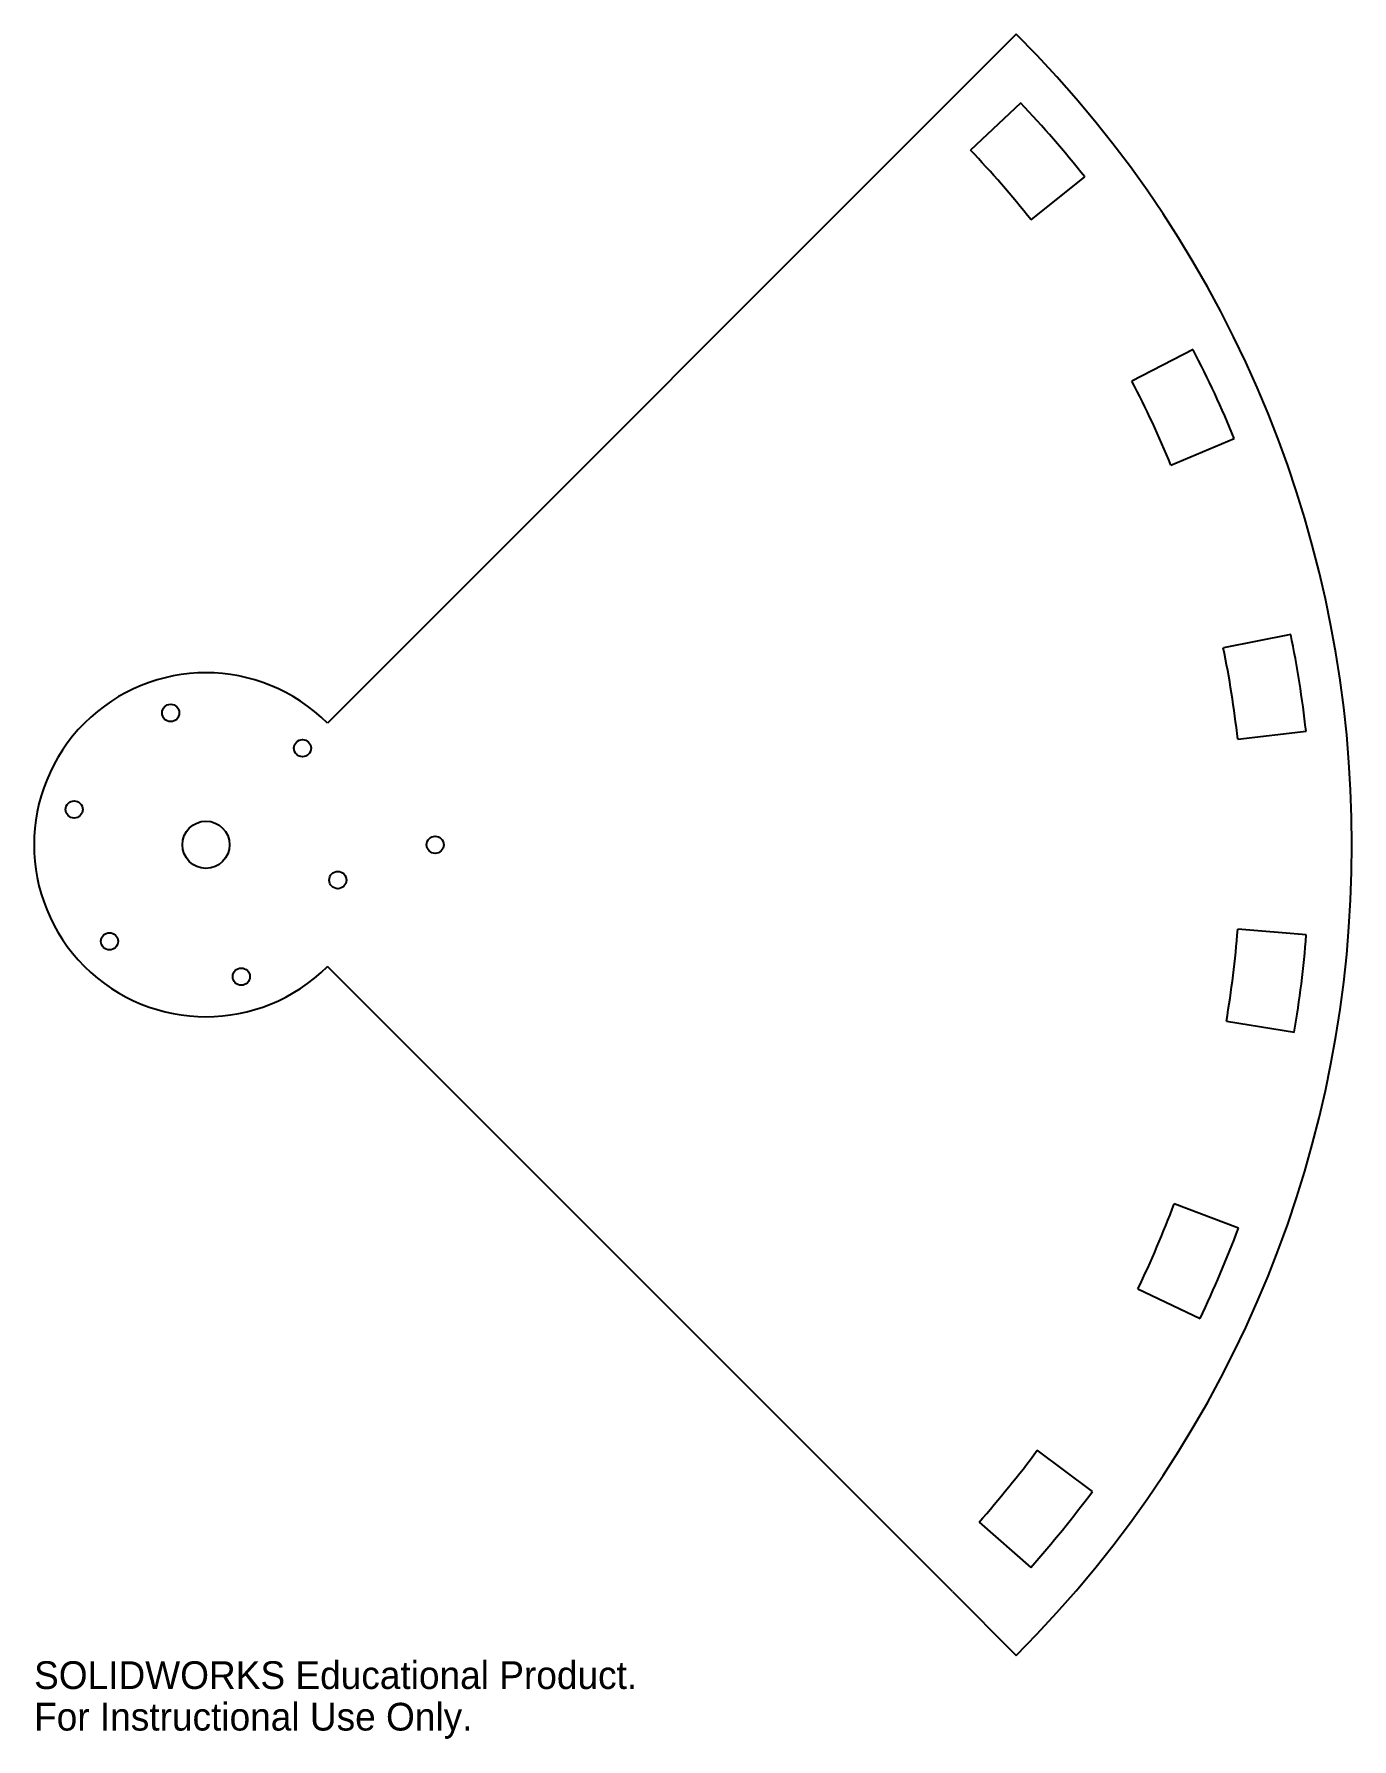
# Model space of a CAD drawing. Header units: millimetres. Extents: x -30 to 200, y -156 to 141.
import ezdxf

# ---------------------------------------------------------------- set-up
doc = ezdxf.new("R2010")
doc.units = ezdxf.units.MM
doc.linetypes.add('SLD-Solid', pattern=[0])
doc.styles.add('SLDTEXTSTYLE0', font='Arail.ttf')

msp = doc.modelspace()

# ---------------------------------------------------------------- linework, layer by layer
at = {"color": 7, "linetype": 'SLD-Solid', "lineweight": 25}
for p, q in [((141.42, 141.42), (21.21, 21.21)), ((142.18, 129.4), (133.43, 121.19)), ((144.01, 109), (153.37, 116.51)), ((172.27, 86.37), (161.59, 80.88)), ((168.4, 66.25), (179.47, 70.88)), ((189.33, 36.7), (177.56, 34.37)), ((180.07, 18.43), (191.99, 19.83)), ((192.04, -15.74), (180.08, -14.74)), ((130.28, -130.28), (21.21, -21.21)), ((178.11, -30.75), (189.95, -32.69)), ((180.19, -66.9), (168.97, -62.64)), ((162.66, -77.49), (173.51, -82.62)), ((154.7, -112.82), (145.09, -105.63)), ((134.93, -118.16), (143.94, -126.08)), ((130.28, -130.28), (141.42, -141.42))]:
    msp.add_line(p, q, dxfattribs=at)
for centre, radius in [((-6.16, 23), 1.5), ((16.84, 16.84), 1.5), ((-23, 6.16), 1.5), ((0, 0), 4.12), ((40, 0), 1.5), ((23, -6.16), 1.5), ((-16.84, -16.84), 1.5), ((6.16, -23), 1.5)]:
    msp.add_circle(centre, radius, dxfattribs=at)
for centre, radius, start, end in [((0, 0), 200, 315, 45), ((2.73, -2.94), 192.25, 38.413, 43.504), ((2.73, -2.94), 180.25, 38.3931, 43.5238), ((1.75, -2.42), 192.25, 22.413, 27.504), ((1.75, -2.42), 180.25, 22.3931, 27.5238), ((0.94, -1.64), 192.25, 6.413, 11.504), ((0.94, -1.64), 180.25, 6.3931, 11.5238), ((0, 0), 30, 45, 315), ((0.38, -0.67), 180.25, 350.3931, 355.5238), ((0.38, -0.67), 192.25, 350.413, 355.504), ((0.11, 0.41), 180.25, 334.3931, 339.5238), ((0.11, 0.41), 192.25, 334.413, 339.504), ((0.15, 1.53), 180.25, 318.3931, 323.5238), ((0.15, 1.53), 192.25, 318.413, 323.504)]:
    msp.add_arc(centre, radius, start, end, dxfattribs=at)

# ---------------------------------------------------------------- texts
at = {"color": 7, "linetype": 'Continuous', "char_height": 4.8336, "attachment_point": 1, "style": 'SLDTEXTSTYLE0'}
for s, insert in [('SOLIDWORKS Educational Product.', (-30, -142.44)), ('For Instructional Use Only.', (-30, -149.69))]:
    msp.add_mtext(s, dxfattribs=dict(at, insert=insert))

doc.saveas('drawing.dxf')
